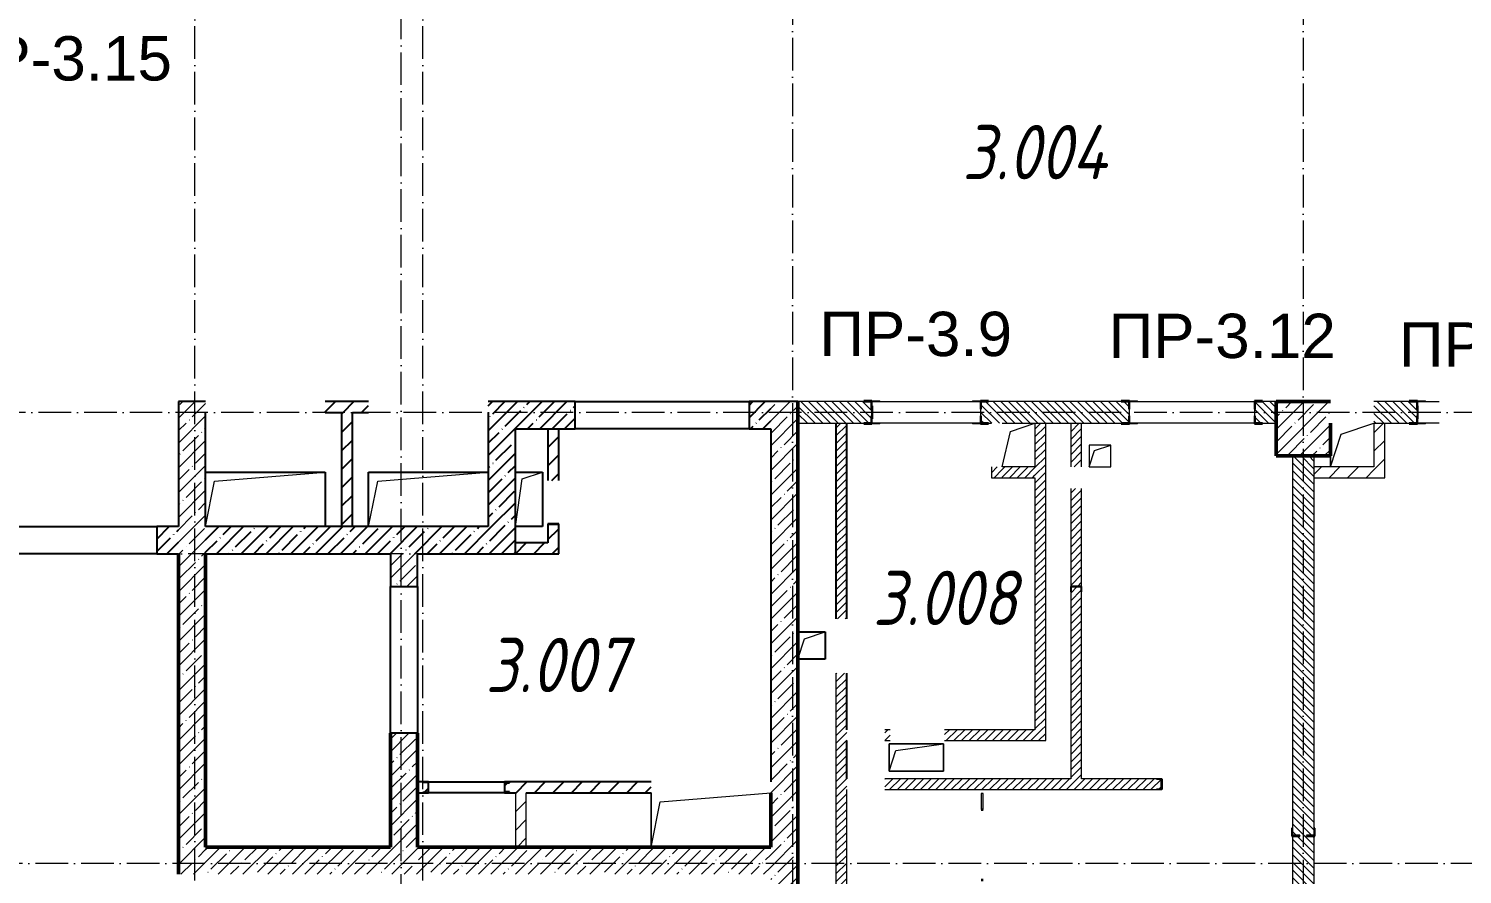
# Model space of a CAD drawing. Header units: millimetres. Extents: x -135211 to 49383, y -8033 to 228499.
# Drawn here: x -123721 to -110529, y 186763 to 194545 of the extents above; entities that cross this region are included whole.
import ezdxf

# ---------------------------------------------------------------- set-up
doc = ezdxf.new("R2010")
doc.units = ezdxf.units.MM
doc.linetypes.add('50_200_ШТРИХ_1Т_ш5_п1_п1_', pattern=[700, 500, -100, 0, -100])
for name, color, linetype, lineweight in [('1.4) перемычки', 162, 'Continuous', 30), ('A-DOOR-OPNG-MCUT', 7, 'Continuous', 35), ('A-FLOR-____-OTLN', 7, 'Continuous', 9), ('A-GENM-____-MCUT', 7, 'Continuous', 25), ('A-GENM-____-OTLN', 7, 'Continuous', 9), ('A-GENM-____-OTLN-1', 7, 'Continuous', 25), ('A-WALL-____-MCUT', 7, 'Continuous', 13), ('A-WALL-____-MCUT-2', 7, 'Continuous', 50), ('A-WALL-____-PATT-1', 7, 'Continuous', 9), ('A-WALL-FNSH-MCUT-1', 7, 'Continuous', 9), ('I-WALL-____-OTLN', 7, 'Continuous', 9), ('S-COLS-____-MCUT', 7, 'Continuous', 50), ('S-COLS-____-OTLN', 7, 'Continuous', 9), ('S-GRID-____-OTLN-1', 7, '50_200_ШТРИХ_1Т_ш5_п1_п1_', 9), ('Марки помещений', 7, 'Continuous', 9)]:
    doc.layers.add(name, color=color, linetype=linetype, lineweight=lineweight)
doc.layers.add('A-DOOR-____-OTLN-1', color=7, linetype='Continuous', lineweight=9, true_color=0xffffff)
doc.styles.add('ISOCPEUR_I_2', font='isocpeui.ttf', dxfattribs={"width": 0.85, "height": 2.3})
doc.styles.get("Standard").update_dxf_attribs({"font": 'arial.ttf'})
pattern_1 = [(135, (-129942.255, 127932.027), (-35.35534, -35.35534), [])]
pattern_2 = [(45, (-129942.255, 127932.027), (-35.35534, 35.35534), [])]
pattern_3 = [(45, (-129942.25, 127932.03), (-84.85281, 84.85281), [])]
pattern_4 = [(45, (-129942.25, 127932.03), (-114.04925, 114.04925), []), (45, (-129828.2, 127932.03), (-114.04925, 114.04925), [201.612, -40.322, 3.353, -36.97])]

# ---------------------------------------------------------------- blocks, each defined once
blk = doc.blocks.new('BSC_Колонна _Прямоугольная - 500х500-V31-АР1_План отверстий 3 этажа в осях 1-64_Ю-ЯЯ')
at = {"layer": 'S-COLS-____-OTLN'}
h = blk.add_hatch(dxfattribs=at)
h.set_pattern_fill('FP_38', color=256, style=0, pattern_type=2)
h.set_pattern_definition([(45, (-17950, -62931.04), (-114.04925, 114.04925), []), (45, (-17835.95, -62931.04), (-114.04925, 114.04925), [201.613, -40.323, 3.353, -36.97])])
h.paths.add_polyline_path([(-250, -250), (250, -250), (250, 250), (-250, 250), (-250, 50)], flags=0)
at = {"layer": 'S-COLS-____-MCUT'}
for p, q in [((250, 250), (-250, 250)), ((-250, 250), (-250, -250)), ((250, -250), (250, 50)), ((-250, -250), (250, -250))]:
    blk.add_line(p, q, dxfattribs=at)
blk = doc.blocks.new('DOR_ДУ_распашная__1Ст_Прямоугольная_ШЕР - Вн_650х2100h_Кабинки С_у-18405741-АР1_План отверстий 3 этажа в осях 1-64_Ю-ЯЯ')
at = {"layer": 'A-DOOR-OPNG-MCUT'}
for p, q in [((-325, -10), (-325, 10)), ((325, 10), (325, -10))]:
    blk.add_line(p, q, dxfattribs=at)
blk = doc.blocks.new('154_Фахверк_СКБ_Швеллер - Тип_100_3960_зеркало-28515619-АР1_План отверстий 3 этажа в осях 1-64_Ю-ЯЯ')
at = {"layer": 'A-GENM-____-MCUT'}
for p, q in [((175, 50), (125, 50)), ((125, 50), (125, -50)), ((128, 47), (175, 47)), ((128, -47), (128, 47)), ((175, 47), (175, 50)), ((125, -50), (175, -50)), ((175, -47), (128, -47)), ((175, -50), (175, -47))]:
    blk.add_line(p, q, dxfattribs=at)
blk = doc.blocks.new('154_Стойка_СКБ_Швеллер - СМ-2180_100-28318692-АР1_План отверстий 3 этажа в осях 1-64_Ю-ЯЯ')
at = {"layer": 'A-GENM-____-MCUT'}
for p, q in [((171, 50), (125, 50)), ((125, 50), (125, -50)), ((129.5, 42.4), (171, 42.4)), ((129.5, -42.4), (129.5, 42.4)), ((171, 42.4), (171, 50)), ((125, -50), (171, -50)), ((171, -42.4), (129.5, -42.4)), ((171, -50), (171, -42.4))]:
    blk.add_line(p, q, dxfattribs=at)
blk = doc.blocks.new('154_Стойка_СКБ_Уголок - СМ-2480_200-28346303-АР1_План отверстий 3 этажа в осях 1-64_Ю-ЯЯ')
at = {"layer": 'A-GENM-____-MCUT'}
for p, q in [((125, 156), (125, 81)), ((200, 156), (125, 156)), ((131, 81), (131, 150)), ((131, 150), (200, 150)), ((200, 150), (200, 156)), ((125, 81), (131, 81)), ((131, 19), (125, 19)), ((125, 19), (125, -56)), ((131, -50), (131, 19)), ((125, -56), (200, -56)), ((200, -50), (131, -50)), ((200, -56), (200, -50))]:
    blk.add_line(p, q, dxfattribs=at)
blk = doc.blocks.new('Стойка_Влож_Полоса боковая - Полоса-V164-АР1_План отверстий 3 этажа в осях 1-64_Ю-ЯЯ')
at = {"layer": 'A-GENM-____-OTLN'}
for p, q in [((-5, 60), (0, 60)), ((-5, -60), (-5, 60)), ((0, 31), (0, -31)), ((0, -60), (-5, -60))]:
    blk.add_line(p, q, dxfattribs=at)
blk = doc.blocks.new('154_Стойка_СКБ_Уголок - СМ-2180_200-28268025-АР1_План отверстий 3 этажа в осях 1-64_Ю-ЯЯ')
at = {"layer": 'A-GENM-____-MCUT'}
for p, q in [((125, 156), (125, 81)), ((200, 156), (125, 156)), ((131, 81), (131, 150)), ((131, 150), (200, 150)), ((200, 150), (200, 156)), ((125, 81), (131, 81)), ((131, 19), (125, 19)), ((125, 19), (125, -56)), ((131, -50), (131, 19)), ((125, -56), (200, -56)), ((200, -50), (131, -50)), ((200, -56), (200, -50))]:
    blk.add_line(p, q, dxfattribs=at)
blk = doc.blocks.new('Стойка_Влож_Уголок_Опорный - Уголок-28213941-АР1_План отверстий 3 этажа в осях 1-64_Ю-ЯЯ')
at = {"layer": 'A-GENM-____-OTLN'}
for p, q in [((-212, -6), (-212, 0)), ((0, 0), (0, -6)), ((-212, -75), (-212, -6)), ((-212, -6), (-206, -6)), ((-212, -75), (-206, -75)), ((-6, -6), (0, -6)), ((-6, -75), (0, -75)), ((0, -6), (0, -75))]:
    blk.add_line(p, q, dxfattribs=at)
blk = doc.blocks.new('Стойка_Влож_Полоса боковая - Полоса-28213942-АР1_План отверстий 3 этажа в осях 1-64_Ю-ЯЯ')
at = {"layer": 'A-GENM-____-OTLN'}
for p, q in [((-5, 60), (0, 60)), ((-5, -60), (-5, 60)), ((0, -60), (-5, -60))]:
    blk.add_line(p, q, dxfattribs=at)
blk = doc.blocks.new('Фахверк_СКБ_Уголок - 200_3960_зеркало-28268689-АР1_План отверстий 3 этажа в осях 1-64_Ю-ЯЯ')
at = {"layer": 'A-GENM-____-MCUT'}
for p, q in [((200, 156), (125, 156)), ((125, 156), (125, 81)), ((131, 81), (131, 150)), ((131, 150), (200, 150)), ((200, 150), (200, 156)), ((125, 81), (131, 81)), ((131, 19), (125, 19)), ((125, 19), (125, -56)), ((131, -50), (131, 19)), ((125, -56), (200, -56)), ((200, -50), (131, -50)), ((200, -56), (200, -50))]:
    blk.add_line(p, q, dxfattribs=at)
blk = doc.blocks.new('Фахверк_СКБ_Уголок - 200_3550-28187522-АР1_План отверстий 3 этажа в осях 1-64_Ю-ЯЯ')
at = {"layer": 'A-GENM-____-MCUT'}
for p, q in [((125, 156), (50, 156)), ((50, 156), (50, 150)), ((50, 150), (119, 150)), ((119, 150), (119, 81)), ((125, 81), (125, 156)), ((119, 81), (125, 81)), ((125, 19), (119, 19)), ((119, 19), (119, -50)), ((125, -56), (125, 19)), ((119, -50), (50, -50)), ((50, -50), (50, -56)), ((50, -56), (125, -56))]:
    blk.add_line(p, q, dxfattribs=at)
blk = doc.blocks.new('154_Фахверк_СКБ_Швеллер - Тип_100_3960-28336563-АР1_План отверстий 3 этажа в осях 1-64_Ю-ЯЯ')
at = {"layer": 'A-GENM-____-MCUT'}
for p, q in [((125, 50), (175, 50)), ((125, -50), (125, 50)), ((128, 47), (128, -47)), ((175, 47), (128, 47)), ((175, 50), (175, 47)), ((175, -50), (125, -50)), ((128, -47), (175, -47)), ((175, -47), (175, -50))]:
    blk.add_line(p, q, dxfattribs=at)
blk = doc.blocks.new('154_Фахверк_СКБ_Швеллер - Тип_100_3960-28737914-АР1_План отверстий 3 этажа в осях 1-64_Ю-ЯЯ')
at = {"layer": 'A-GENM-____-MCUT'}
for p, q in [((175, 50), (125, 50)), ((125, 50), (125, -50)), ((128, 47), (175, 47)), ((128, -47), (128, 47)), ((175, 47), (175, 50)), ((125, -50), (175, -50)), ((175, -47), (128, -47)), ((175, -50), (175, -47))]:
    blk.add_line(p, q, dxfattribs=at)
blk = doc.blocks.new('AR_Отверстие прямоугольное _в плите_ - AR_Отверстие прямоугольное _в плите_-30458064-АР1_План отверстий 3 этажа в осях 1-64_Ю-ЯЯ')
at = {"layer": 'A-GENM-____-OTLN'}
for p, q in [((125, 125), (-125, 125)), ((-125, -125), (-63, 63)), ((-63, 63), (125, 125)), ((125, -125), (125, 125)), ((-125, -125), (125, -125))]:
    blk.add_line(p, q, dxfattribs=at)
blk = doc.blocks.new('AR_Отверстие прямоугольное _в плите_ - AR_Отверстие прямоугольное _в плите_-30459257-АР1_План отверстий 3 этажа в осях 1-64_Ю-ЯЯ')
at = {"layer": 'A-GENM-____-OTLN'}
for p, q in [((250, 125), (-250, 125)), ((-250, 125), (-250, -125)), ((-250, -125), (-188, 63)), ((-188, 63), (250, 125)), ((250, -125), (250, 125)), ((-250, -125), (250, -125))]:
    blk.add_line(p, q, dxfattribs=at)
blk = doc.blocks.new('AR_Отверстие прямоугольное _в плите_ - AR_Отверстие прямоугольное _в плите_-30459207-АР1_План отверстий 3 этажа в осях 1-64_Ю-ЯЯ')
at = {"layer": 'A-GENM-____-OTLN'}
for p, q in [((100, 100), (-100, 100)), ((-100, 100), (-100, -100)), ((-100, -100), (-50, 50)), ((-50, 50), (100, 100)), ((100, -100), (100, 100)), ((-100, -100), (100, -100))]:
    blk.add_line(p, q, dxfattribs=at)
blk = doc.blocks.new('AR_Отверстие прямоугольное _в плите_ - AR_Отверстие прямоугольное _в плите_-V187-АР1_План отверстий 3 этажа в осях 1-64_Ю-ЯЯ')
at = {"layer": 'A-GENM-____-OTLN'}
for p, q in [((-550, 250), (-550, -250)), ((-550, -250), (-467, 167)), ((-467, 167), (550, 250))]:
    blk.add_line(p, q, dxfattribs=at)
blk = doc.blocks.new('AR_Отверстие прямоугольное _в плите_ - AR_Отверстие прямоугольное _в плите_-V169-АР1_План отверстий 3 этажа в осях 1-64_Ю-ЯЯ')
at = {"layer": 'A-GENM-____-OTLN'}
for p, q in [((125, 250), (-125, 250)), ((-125, -250), (-63, 188)), ((-63, 188), (125, 250)), ((125, -250), (125, 250)), ((-125, -250), (125, -250))]:
    blk.add_line(p, q, dxfattribs=at)
blk = doc.blocks.new('AR_Отверстие прямоугольное _в плите_ - AR_Отверстие прямоугольное _в плите_-30459211-АР1_План отверстий 3 этажа в осях 1-64_Ю-ЯЯ')
at = {"layer": 'A-GENM-____-OTLN'}
for p, q in [((-100, 100), (200, 200)), ((-200, -200), (-100, 100)), ((-200, -100), (-200, -200))]:
    blk.add_line(p, q, dxfattribs=at)
blk = doc.blocks.new('AR_Отверстие прямоугольное _в плите_ - AR_Отверстие прямоугольное _в плите_-30552629-АР1_План отверстий 3 этажа в осях 1-64_Ю-ЯЯ')
at = {"layer": 'A-GENM-____-OTLN'}
for p, q in [((-75, 125), (150, 200)), ((-150, -200), (-75, 125))]:
    blk.add_line(p, q, dxfattribs=at)
blk = doc.blocks.new('AR_Отверстие прямоугольное _в плите_ - AR_Отверстие прямоугольное _в плите_-V201-АР1_План отверстий 3 этажа в осях 1-64_Ю-ЯЯ')
at = {"layer": 'A-GENM-____-OTLN'}
for p, q in [((550, 250), (-550, 250)), ((-550, 250), (-550, -250)), ((-550, -250), (-467, 167)), ((-467, 167), (550, 250))]:
    blk.add_line(p, q, dxfattribs=at)
blk = doc.blocks.new('AR_Отверстие прямоугольное _в плите_ - AR_Отверстие прямоугольное _в плите_-V207-АР1_План отверстий 3 этажа в осях 1-64_Ю-ЯЯ')
at = {"layer": 'A-GENM-____-OTLN'}
for p, q in [((550, 250), (-550, 250)), ((-550, -250), (-467, 167)), ((-467, 167), (550, 250)), ((550, -250), (550, 250))]:
    blk.add_line(p, q, dxfattribs=at)

msp = doc.modelspace()

# ---------------------------------------------------------------- hatches: boundary and pattern name
h = msp.add_hatch()
h.set_pattern_fill('FP_7', color=256, style=0, pattern_type=2)
h.set_pattern_definition(pattern_3)
h.paths.add_polyline_path([(-120592.3, 191013.1), (-120592.3, 191113.1), (-120992.3, 191113.1), (-120992.3, 191013.1), (-120742.3, 191013.1)], flags=0)
h = msp.add_hatch()
h.set_pattern_fill('FP_12', color=256, style=0, pattern_type=2)
h.set_pattern_definition(pattern_4)
h.paths.add_polyline_path([(-116892.3, 190863.1), (-116892.3, 191113.1), (-117092.3, 191113.1), (-117092.3, 190863.1)], flags=0)
h.paths.add_polyline_path([(-118692.3, 190863.1), (-118692.3, 191113.1), (-119492.3, 191113.1), (-119492.3, 190863.1), (-119242.3, 190863.1)], flags=0)
h = msp.add_hatch()
h.set_pattern_fill('FP_7', color=256, style=0, pattern_type=2)
h.set_pattern_definition(pattern_3)
h.paths.add_polyline_path([(-120742.3, 189963.1), (-120742.3, 191013.1), (-120842.3, 191013.1), (-120842.3, 189963.1)], flags=0)
h = msp.add_hatch()
h.set_pattern_fill('FP_12', color=256, style=0, pattern_type=2)
h.set_pattern_definition(pattern_4)
h.paths.add_polyline_path([(-119242.3, 189963.1), (-119242.3, 190863.1), (-119492.3, 190863.1), (-119492.3, 189963.1), (-119351.5, 189963.1)], flags=0)
h = msp.add_hatch()
h.set_pattern_fill('FP_7', color=256, style=0, pattern_type=2)
h.set_pattern_definition(pattern_3)
h.paths.add_polyline_path([(-118842.3, 189713.1), (-118842.3, 189938.1), (-118845.3, 189938.1), (-118845.3, 189985.1), (-118939.3, 189985.1), (-118939.3, 189938.1), (-118942.3, 189938.1), (-118942.3, 189713.1)], flags=0)
h.paths.add_polyline_path([(-118842.3, 190388.1), (-118842.3, 190863.1), (-118942.3, 190863.1), (-118942.3, 190388.1), (-118887.5, 190388.1)], flags=0)
h = msp.add_hatch()
h.set_pattern_fill('FP_12', color=256, style=0, pattern_type=2)
h.set_pattern_definition(pattern_4)
h.paths.add_polyline_path([(-122342.3, 189713.1), (-122342.3, 189963.1), (-122542.3, 189963.1), (-122542.3, 189713.1)], flags=0)
h.paths.add_polyline_path([(-124392.3, 189713.1), (-124142.3, 189713.1), (-124142.3, 189963.1), (-124392.3, 189963.1)], flags=0)
h = msp.add_hatch()
h.set_pattern_fill('FP_12', color=256, style=0, pattern_type=2)
h.set_pattern_definition(pattern_4)
h.paths.add_polyline_path([(-119351.5, 189713.1), (-119242.3, 189713.1), (-119242.3, 189963.1), (-122092.3, 189963.1), (-122092.3, 189713.1), (-120142.3, 189713.1)], flags=0)
h = msp.add_hatch()
h.set_pattern_fill('FP_7', color=256, style=0, pattern_type=2)
h.set_pattern_definition(pattern_3)
h.paths.add_polyline_path([(-118942.3, 189713.1), (-118942.3, 189813.1), (-119242.3, 189813.1), (-119242.3, 189713.1)], flags=0)
h = msp.add_hatch()
h.set_pattern_fill('FP_7', color=256, style=0, pattern_type=2)
h.set_pattern_definition(pattern_3)
h.paths.add_polyline_path([(-120092.3, 187513.1), (-120092.3, 187516.1), (-120045.3, 187516.1), (-120045.3, 187610.1), (-120092.3, 187610.1), (-120092.3, 187613.1), (-120142.3, 187613.1), (-120142.3, 187513.1)], flags=0)
h.paths.add_polyline_path([(-119142.3, 187513.1), (-117992.3, 187513.1), (-117992.3, 187613.1), (-119296.3, 187613.1), (-119296.3, 187605.5), (-119337.8, 187605.5), (-119337.8, 187520.7), (-119296.3, 187520.7), (-119296.3, 187513.1), (-119242.3, 187513.1)], flags=0)
at = {"layer": 'A-WALL-____-PATT-1'}
h = msp.add_hatch(dxfattribs=at)
h.set_pattern_fill('FP_12', color=256, style=0, pattern_type=2)
h.set_pattern_definition(pattern_4)
h.paths.add_polyline_path([(-122092.3, 186763.1), (-122092.3, 191113.1), (-122342.3, 191113.1), (-122342.3, 186763.1)], flags=0)
h = msp.add_hatch(dxfattribs=at)
h.set_pattern_fill('FP_12', color=256, style=0, pattern_type=2)
h.set_pattern_definition(pattern_4)
h.paths.add_polyline_path([(-116892.3, 183613.1), (-116642.3, 183613.1), (-116642.3, 191113.1), (-116892.3, 191113.1), (-116892.3, 185155.5)], flags=0)
h = msp.add_hatch(dxfattribs=at)
h.set_pattern_fill('FP_9', color=256, style=0, pattern_type=2)
h.set_pattern_definition(pattern_1)
h.paths.add_polyline_path([(-112242.3, 190913.1), (-112242.3, 191113.1), (-112436.3, 191113.1), (-112436.3, 191044.1), (-112442.3, 191044.1), (-112442.3, 190982.1), (-112436.3, 190982.1), (-112436.3, 190913.1), (-112281.6, 190913.1)], flags=0)
h.paths.add_polyline_path([(-116037.3, 190913.1), (-115968.3, 190913.1), (-115968.3, 190982.1), (-115962.3, 190982.1), (-115962.3, 191044.1), (-115968.3, 191044.1), (-115968.3, 191113.1), (-116642.3, 191113.1), (-116642.3, 190913.1)], flags=0)
h.paths.add_polyline_path([(-114956.3, 190913.1), (-113598.3, 190913.1), (-113598.3, 190982.1), (-113592.3, 190982.1), (-113592.3, 191044.1), (-113598.3, 191044.1), (-113598.3, 191113.1), (-114956.3, 191113.1), (-114956.3, 191044.1), (-114962.3, 191044.1), (-114962.3, 190982.1), (-114956.3, 190982.1)], flags=0)
h = msp.add_hatch(dxfattribs=at)
h.set_pattern_fill('FP_9', color=256, style=0, pattern_type=2)
h.set_pattern_definition(pattern_1)
h.paths.add_polyline_path([(-111017.3, 190913.1), (-110948.3, 190913.1), (-110948.3, 190982.1), (-110942.3, 190982.1), (-110942.3, 191044.1), (-110948.3, 191044.1), (-110948.3, 191113.1), (-111342.3, 191113.1), (-111342.3, 190913.1)], flags=0)
h = msp.add_hatch(dxfattribs=at)
h.set_pattern_fill('FP_8', color=256, style=0, pattern_type=2)
h.set_pattern_definition(pattern_2)
h.paths.add_polyline_path([(-116292.3, 183363.1), (-116192.3, 183363.1), (-116192.3, 183973.1), (-116292.3, 183973.1)], flags=0)
h.paths.add_polyline_path([(-116192.3, 184373.1), (-116192.3, 185393.1), (-116195.3, 185393.1), (-116195.3, 185440.1), (-116289.3, 185440.1), (-116289.3, 185393.1), (-116292.3, 185393.1), (-116292.3, 184373.1), (-116268.1, 184373.1)], flags=0)
h.paths.add_polyline_path([(-116195.3, 185443.1), (-116192.3, 185443.1), (-116192.3, 185933.1), (-116292.3, 185933.1), (-116292.3, 185443.1), (-116242.5, 185443.1)], flags=0)
h.paths.add_polyline_path([(-116192.3, 186233.1), (-116192.3, 188613.1), (-116292.3, 188613.1), (-116292.3, 186233.1), (-116223.6, 186233.1)], flags=0)
h.paths.add_polyline_path([(-116292.3, 189113.1), (-116192.3, 189113.1), (-116192.3, 190913.1), (-116292.3, 190913.1)], flags=0)
h = msp.add_hatch(dxfattribs=at)
h.set_pattern_fill('FP_8', color=256, style=0, pattern_type=2)
h.set_pattern_definition(pattern_2)
h.paths.add_polyline_path([(-114462.3, 188093.1), (-114362.3, 188093.1), (-114362.3, 190913.1), (-114462.3, 190913.1), (-114462.3, 188384.5)], flags=0)
h = msp.add_hatch(dxfattribs=at)
h.set_pattern_fill('FP_8', color=256, style=0, pattern_type=2)
h.set_pattern_definition(pattern_2)
h.paths.add_polyline_path([(-114049.1, 187643.1), (-114032.3, 187643.1), (-114032.3, 189363.1), (-114035.3, 189363.1), (-114035.3, 189410.1), (-114129.3, 189410.1), (-114129.3, 189363.1), (-114132.3, 189363.1), (-114132.3, 187643.1)], flags=0)
h.paths.add_polyline_path([(-114049.1, 189413.1), (-114032.3, 189413.1), (-114032.3, 190313.1), (-114132.3, 190313.1), (-114132.3, 189413.1), (-114129.3, 189413.1)], flags=0)
h.paths.add_polyline_path([(-114032.3, 190513.1), (-114032.3, 190913.1), (-114132.3, 190913.1), (-114132.3, 190513.1), (-114049.1, 190513.1)], flags=0)
h = msp.add_hatch(dxfattribs=at)
h.set_pattern_fill('FP_7', color=256, style=0, pattern_type=2)
h.set_pattern_definition(pattern_3)
h.paths.add_polyline_path([(-111242.3, 190413.1), (-111242.3, 190913.1), (-111342.3, 190913.1), (-111342.3, 190413.1)], flags=0)
h = msp.add_hatch(dxfattribs=at)
h.set_pattern_fill('FP_8', color=256, style=0, pattern_type=2)
h.set_pattern_definition(pattern_2)
h.paths.add_polyline_path([(-114762.3, 190413.1), (-114762.3, 190513.1), (-114862.3, 190513.1), (-114862.3, 190413.1)], flags=0)
h = msp.add_hatch(dxfattribs=at)
h.set_pattern_fill('FP_8', color=256, style=0, pattern_type=2)
h.set_pattern_definition(pattern_2)
h.paths.add_polyline_path([(-114462.3, 190413.1), (-114462.3, 190513.1), (-114762.3, 190513.1), (-114762.3, 190413.1)], flags=0)
h = msp.add_hatch(dxfattribs=at)
h.set_pattern_fill('FP_9', color=256, style=0, pattern_type=2)
h.set_pattern_definition(pattern_1)
h.paths.add_polyline_path([(-112092.3, 183613.1), (-111892.3, 183613.1), (-111892.3, 187113.1), (-111961.3, 187113.1), (-111961.3, 187119.1), (-111892.3, 187119.1), (-111892.3, 190613.1), (-112092.3, 190613.1), (-112092.3, 187119.1), (-112023.3, 187119.1), (-112023.3, 187113.1), (-112092.3, 187113.1), (-112092.3, 185155.5)], flags=0)
h = msp.add_hatch(dxfattribs=at)
h.set_pattern_fill('FP_7', color=256, style=0, pattern_type=2)
h.set_pattern_definition(pattern_3)
h.paths.add_polyline_path([(-111342.3, 190413.1), (-111342.3, 190513.1), (-111892.3, 190513.1), (-111892.3, 190413.1)], flags=0)
h = msp.add_hatch(dxfattribs=at)
h.set_pattern_fill('FP_12', color=256, style=0, pattern_type=2)
h.set_pattern_definition(pattern_4)
h.paths.add_polyline_path([(-120392.3, 187013.1), (-120142.3, 187013.1), (-120142.3, 188062.7), (-120392.3, 188062.7)], flags=0)
h.paths.add_polyline_path([(-120142.3, 189412.7), (-120142.3, 189713.1), (-120392.3, 189713.1), (-120392.3, 189412.7)], flags=0)
h = msp.add_hatch(dxfattribs=at)
h.set_pattern_fill('FP_8', color=256, style=0, pattern_type=2)
h.set_pattern_definition(pattern_2)
h.paths.add_polyline_path([(-115816.6, 187993.1), (-115792.3, 187993.1), (-115792.3, 188093.1), (-115842.3, 188093.1), (-115842.3, 187993.1)], flags=0)
h.paths.add_polyline_path([(-115292.3, 187993.1), (-114362.3, 187993.1), (-114362.3, 188093.1), (-115292.3, 188093.1), (-115292.3, 188045.1)], flags=0)
h = msp.add_hatch(dxfattribs=at)
h.set_pattern_fill('FP_8', color=256, style=0, pattern_type=2)
h.set_pattern_definition(pattern_2)
h.paths.add_polyline_path([(-115816.6, 187543.1), (-113342.3, 187543.1), (-113342.3, 187546.1), (-113295.3, 187546.1), (-113295.3, 187640.1), (-113342.3, 187640.1), (-113342.3, 187643.1), (-115842.3, 187643.1), (-115842.3, 187543.1)], flags=0)
h = msp.add_hatch(dxfattribs=at)
h.set_pattern_fill('FP_7', color=256, style=0, pattern_type=2)
h.set_pattern_definition(pattern_3)
h.paths.add_polyline_path([(-119142.3, 187013.1), (-119142.3, 187513.1), (-119242.3, 187513.1), (-119242.3, 187013.1)], flags=0)
h = msp.add_hatch(dxfattribs=at)
h.set_pattern_fill('FP_12', color=256, style=0, pattern_type=2)
h.set_pattern_definition(pattern_4)
h.paths.add_polyline_path([(-116892.3, 186763.1), (-116892.3, 187013.1), (-122092.3, 187013.1), (-122092.3, 186763.1), (-117584, 186763.1)], flags=0)

# ---------------------------------------------------------------- linework, layer by layer
for p, q in [((-122092.3, 191113.1), (-122342.3, 191113.1)), ((-122342.3, 191113.1), (-122342.3, 189963.1)), ((-120592.3, 191113.1), (-120992.3, 191113.1)), ((-118692.3, 191113.1), (-119492.3, 191113.1)), ((-118692.3, 190863.1), (-118692.3, 191113.1)), ((-118692.3, 191113.1), (-117092.3, 191113.1)), ((-117092.3, 191113.1), (-117092.3, 190863.1)), ((-116642.3, 191113.1), (-117092.3, 191113.1)), ((-122092.3, 189963.1), (-122092.3, 191013.1)), ((-120992.3, 191013.1), (-120842.3, 191013.1)), ((-120842.3, 191013.1), (-120842.3, 189963.1)), ((-120742.3, 191013.1), (-120592.3, 191013.1)), ((-120742.3, 189963.1), (-120742.3, 191013.1)), ((-119492.3, 191013.1), (-119492.3, 189963.1)), ((-116292.3, 190913.1), (-116292.3, 189113.1)), ((-116192.3, 189113.1), (-116192.3, 190913.1)), ((-119242.3, 189713.1), (-119242.3, 190863.1)), ((-119242.3, 190863.1), (-118692.3, 190863.1)), ((-118942.3, 190863.1), (-118942.3, 190388.1)), ((-118842.3, 190388.1), (-118842.3, 190863.1)), ((-117092.3, 190863.1), (-118692.3, 190863.1)), ((-117092.3, 190863.1), (-116892.3, 190863.1)), ((-116892.3, 190863.1), (-116892.3, 187613.1)), ((-122092.3, 190463.1), (-120992.3, 190463.1)), ((-120992.3, 190463.1), (-120992.3, 189963.1)), ((-120592.3, 190462.7), (-119492.3, 190462.7)), ((-120592.3, 189963.1), (-120592.3, 190462.7)), ((-119242.3, 190463.1), (-118992.3, 190463.1)), ((-118992.3, 190463.1), (-118992.3, 189963.1)), ((-124142.3, 189963.1), (-122542.3, 189963.1)), ((-122342.3, 189963.1), (-122542.3, 189963.1)), ((-122542.3, 189963.1), (-122542.3, 189713.1)), ((-119492.3, 189963.1), (-122092.3, 189963.1)), ((-118992.3, 189963.1), (-119242.3, 189963.1)), ((-118942.3, 189938.1), (-118942.3, 189813.1)), ((-118842.3, 189713.1), (-118842.3, 189938.1)), ((-122542.3, 189713.1), (-124142.3, 189713.1)), ((-122542.3, 189713.1), (-122342.3, 189713.1)), ((-122092.3, 189713.1), (-120392.3, 189713.1)), ((-120392.3, 189713.1), (-120392.3, 189412.7)), ((-120142.3, 189412.7), (-120142.3, 189713.1)), ((-120142.3, 189713.1), (-119242.3, 189713.1)), ((-118942.3, 189813.1), (-119242.3, 189813.1)), ((-119242.3, 189713.1), (-118842.3, 189713.1)), ((-120392.3, 189412.7), (-120142.3, 189412.7)), ((-120392.3, 188062.7), (-120392.3, 189412.7)), ((-120142.3, 189412.7), (-120142.3, 188062.7)), ((-116642.3, 188993.1), (-116392.3, 188993.1)), ((-116392.3, 188993.1), (-116392.3, 188743.1)), ((-116392.3, 188743.1), (-116642.3, 188743.1)), ((-116192.3, 188093.1), (-116192.3, 188613.1)), ((-120142.3, 188062.7), (-120392.3, 188062.7)), ((-116192.3, 187643.1), (-116192.3, 187993.1)), ((-120092.3, 187613.1), (-120142.3, 187613.1)), ((-120042.3, 187613.1), (-119342.3, 187613.1)), ((-117992.3, 187613.1), (-119296.3, 187613.1)), ((-120142.3, 187513.1), (-120092.3, 187513.1)), ((-119342.3, 187513.1), (-120042.3, 187513.1)), ((-119296.3, 187513.1), (-119242.3, 187513.1)), ((-119142.3, 187513.1), (-117992.3, 187513.1))]:
    msp.add_line(p, q)
at = {"layer": 'A-FLOR-____-OTLN'}
for p, q in [((-111742.3, 190513.1), (-111742.3, 190613.1)), ((-115802.3, 187963.1), (-115302.3, 187963.1)), ((-115802.3, 187713.1), (-115802.3, 187963.1)), ((-115302.3, 187963.1), (-115302.3, 187713.1)), ((-115302.3, 187713.1), (-115802.3, 187713.1)), ((-117992.3, 187013.1), (-117992.3, 187513.1))]:
    msp.add_line(p, q, dxfattribs=at)
at = {"layer": 'A-WALL-____-MCUT'}
for p, q in [((-116037.3, 191113.1), (-116642.3, 191113.1)), ((-115962.3, 190982.1), (-115962.3, 191044.1)), ((-114962.3, 191044.1), (-114962.3, 190982.1)), ((-113667.3, 191113.1), (-114887.3, 191113.1)), ((-113592.3, 190982.1), (-113592.3, 191044.1)), ((-112442.3, 191044.1), (-112442.3, 190982.1)), ((-112242.3, 191113.1), (-112367.3, 191113.1)), ((-111017.3, 191113.1), (-111342.3, 191113.1)), ((-116642.3, 190913.1), (-116037.3, 190913.1)), ((-114887.3, 190913.1), (-114862.3, 190913.1)), ((-114762.3, 190913.1), (-113667.3, 190913.1)), ((-112367.3, 190913.1), (-112242.3, 190913.1)), ((-111342.3, 190913.1), (-111017.3, 190913.1)), ((-112092.3, 190613.1), (-112092.3, 187188.1)), ((-111892.3, 187188.1), (-111892.3, 190613.1)), ((-112092.3, 187113.1), (-112092.3, 183613.1)), ((-111892.3, 183613.1), (-111892.3, 187113.1))]:
    msp.add_line(p, q, dxfattribs=at)
at = {"layer": 'A-WALL-____-MCUT-2'}
for p, q in [((-116642.3, 183613.1), (-116642.3, 191113.1)), ((-122342.3, 189713.1), (-122342.3, 186763.1)), ((-122092.3, 187013.1), (-122092.3, 189713.1)), ((-120392.3, 188062.7), (-120392.3, 187013.1)), ((-120142.3, 187013.1), (-120142.3, 188062.7)), ((-116892.3, 187513.1), (-116892.3, 187013.1)), ((-120392.3, 187013.1), (-122092.3, 187013.1)), ((-116892.3, 187013.1), (-120142.3, 187013.1))]:
    msp.add_line(p, q, dxfattribs=at)
at = {"layer": 'A-WALL-FNSH-MCUT-1'}
for p, q in [((-114462.3, 190913.1), (-114462.3, 190513.1)), ((-114362.3, 187993.1), (-114362.3, 190913.1)), ((-114132.3, 190913.1), (-114132.3, 190513.1)), ((-114032.3, 190513.1), (-114032.3, 190913.1)), ((-111342.3, 190913.1), (-111342.3, 190513.1)), ((-111242.3, 190413.1), (-111242.3, 190913.1)), ((-114862.3, 190513.1), (-114862.3, 190413.1)), ((-114462.3, 190513.1), (-114762.3, 190513.1)), ((-111342.3, 190513.1), (-111892.3, 190513.1)), ((-114862.3, 190413.1), (-114462.3, 190413.1)), ((-114462.3, 190413.1), (-114462.3, 188093.1)), ((-111892.3, 190413.1), (-111242.3, 190413.1)), ((-114132.3, 190313.1), (-114132.3, 189413.1)), ((-114032.3, 189413.1), (-114032.3, 190313.1)), ((-114132.3, 189363.1), (-114132.3, 187643.1)), ((-114032.3, 187643.1), (-114032.3, 189363.1)), ((-116292.3, 188613.1), (-116292.3, 186233.1)), ((-115792.3, 188093.1), (-115842.3, 188093.1)), ((-115842.3, 187993.1), (-115792.3, 187993.1)), ((-114462.3, 188093.1), (-115292.3, 188093.1)), ((-115292.3, 187993.1), (-114362.3, 187993.1)), ((-114132.3, 187643.1), (-115842.3, 187643.1)), ((-113342.3, 187643.1), (-114032.3, 187643.1)), ((-119242.3, 187513.1), (-119242.3, 187013.1)), ((-119142.3, 187013.1), (-119142.3, 187513.1)), ((-116192.3, 186233.1), (-116192.3, 187543.1)), ((-115842.3, 187543.1), (-113342.3, 187543.1)), ((-114937.3, 187508.1), (-114957.3, 187508.1)), ((-114957.3, 187508.1), (-114957.3, 187358.1)), ((-114937.3, 187358.1), (-114937.3, 187508.1)), ((-119242.3, 187013.1), (-119142.3, 187013.1))]:
    msp.add_line(p, q, dxfattribs=at)
at = {"layer": 'I-WALL-____-OTLN'}
for p, q in [((-115962.3, 191113.1), (-114962.3, 191113.1)), ((-113592.3, 191113.1), (-112442.3, 191113.1)), ((-110942.3, 191113.1), (-110742.3, 191113.1)), ((-114962.3, 190913.1), (-115962.3, 190913.1)), ((-112442.3, 190913.1), (-113592.3, 190913.1)), ((-110742.3, 190913.1), (-110942.3, 190913.1))]:
    msp.add_line(p, q, dxfattribs=at)
at = {"layer": 'S-GRID-____-OTLN-1', "color": 251, "ltscale": 0.6, "true_color": 0x636466}
for p, q in [((-122192.3, 180823.6), (-122192.3, 218824.9)), ((-120292.3, 181003.7), (-120292.3, 218824.9)), ((-116692.3, 218824.9), (-116692.3, 180823.6)), ((-111992.3, 218824.9), (-111992.3, 180823.6)), ((-120092.3, 180823.6), (-120092.3, 218560.6)), ((-25867.8, 191013.1), (-134611, 191013.1)), ((-119012.9, 189713.1), (-134611, 189713.1)), ((-54462.2, 186863.1), (-134611, 186863.1))]:
    msp.add_line(p, q, dxfattribs=at)

# ---------------------------------------------------------------- block references
for name, p in [('AR_Отверстие прямоугольное _в плите_ - AR_Отверстие прямоугольное _в плите_-V207-АР1_План отверстий 3 этажа в осях 1-64_Ю-ЯЯ', (-121542.3, 190213.1)), ('AR_Отверстие прямоугольное _в плите_ - AR_Отверстие прямоугольное _в плите_-V201-АР1_План отверстий 3 этажа в осях 1-64_Ю-ЯЯ', (-120042.3, 190212.7)), ('AR_Отверстие прямоугольное _в плите_ - AR_Отверстие прямоугольное _в плите_-V169-АР1_План отверстий 3 этажа в осях 1-64_Ю-ЯЯ', (-119117.3, 190213.1)), ('AR_Отверстие прямоугольное _в плите_ - AR_Отверстие прямоугольное _в плите_-30458064-АР1_План отверстий 3 этажа в осях 1-64_Ю-ЯЯ', (-116517.3, 188868.1)), ('154_Стойка_СКБ_Швеллер - СМ-2180_100-28318692-АР1_План отверстий 3 этажа в осях 1-64_Ю-ЯЯ', (-119467.3, 187563.1))]:
    msp.add_blockref(name, p)
for p, rotation in [((-118892.3, 190113.1), 269.9999999999999), ((-119917.3, 187563.1), 180)]:
    msp.add_blockref('154_Фахверк_СКБ_Швеллер - Тип_100_3960_зеркало-28515619-АР1_План отверстий 3 этажа в осях 1-64_Ю-ЯЯ', p, dxfattribs=dict(rotation=rotation))
at = {"layer": 'A-DOOR-____-OTLN-1', "rotation": 90.00000000000007}
msp.add_blockref('DOR_ДУ_распашная__1Ст_Прямоугольная_ШЕР - Вн_650х2100h_Кабинки С_у-18405741-АР1_План отверстий 3 этажа в осях 1-64_Ю-ЯЯ', (-114947.3, 187033.1), dxfattribs=at)
at = {"layer": 'A-GENM-____-OTLN'}
for name, p, rotation in [('Стойка_Влож_Уголок_Опорный - Уголок-28213941-АР1_План отверстий 3 этажа в осях 1-64_Ю-ЯЯ', (-115962.3, 191119.1), 89.99999999999955), ('Стойка_Влож_Полоса боковая - Полоса-28213942-АР1_План отверстий 3 этажа в осях 1-64_Ю-ЯЯ', (-115962.3, 191013.1), 180), ('Стойка_Влож_Уголок_Опорный - Уголок-28213941-АР1_План отверстий 3 этажа в осях 1-64_Ю-ЯЯ', (-114962.3, 190907.1), 269.9999999999995), ('Стойка_Влож_Уголок_Опорный - Уголок-28213941-АР1_План отверстий 3 этажа в осях 1-64_Ю-ЯЯ', (-113592.3, 191119.1), 89.99999999999955), ('Стойка_Влож_Уголок_Опорный - Уголок-28213941-АР1_План отверстий 3 этажа в осях 1-64_Ю-ЯЯ', (-110942.3, 191119.1), 89.99999999999955), ('Стойка_Влож_Полоса боковая - Полоса-V164-АР1_План отверстий 3 этажа в осях 1-64_Ю-ЯЯ', (-110942.3, 191013.1), 180)]:
    msp.add_blockref(name, p, dxfattribs=dict(at, rotation=rotation))
for name, p in [('AR_Отверстие прямоугольное _в плите_ - AR_Отверстие прямоугольное _в плите_-30552629-АР1_План отверстий 3 этажа в осях 1-64_Ю-ЯЯ', (-114612.3, 190713.1)), ('AR_Отверстие прямоугольное _в плите_ - AR_Отверстие прямоугольное _в плите_-30459211-АР1_План отверстий 3 этажа в осях 1-64_Ю-ЯЯ', (-111542.3, 190713.1)), ('AR_Отверстие прямоугольное _в плите_ - AR_Отверстие прямоугольное _в плите_-30459207-АР1_План отверстий 3 этажа в осях 1-64_Ю-ЯЯ', (-113862.3, 190613.1)), ('AR_Отверстие прямоугольное _в плите_ - AR_Отверстие прямоугольное _в плите_-30459257-АР1_План отверстий 3 этажа в осях 1-64_Ю-ЯЯ', (-115552.3, 187838.1)), ('AR_Отверстие прямоугольное _в плите_ - AR_Отверстие прямоугольное _в плите_-V187-АР1_План отверстий 3 этажа в осях 1-64_Ю-ЯЯ', (-117442.3, 187263.1))]:
    msp.add_blockref(name, p, dxfattribs=at)
at = {"layer": 'A-GENM-____-OTLN-1'}
for name, p, rotation in [('154_Стойка_СКБ_Уголок - СМ-2180_200-28268025-АР1_План отверстий 3 этажа в осях 1-64_Ю-ЯЯ', (-115837.3, 191063.1), 180), ('154_Стойка_СКБ_Уголок - СМ-2180_200-28268025-АР1_План отверстий 3 этажа в осях 1-64_Ю-ЯЯ', (-113467.3, 191063.1), 180), ('154_Стойка_СКБ_Уголок - СМ-2480_200-28346303-АР1_План отверстий 3 этажа в осях 1-64_Ю-ЯЯ', (-110817.3, 191063.1), 180), ('154_Фахверк_СКБ_Швеллер - Тип_100_3960-28737914-АР1_План отверстий 3 этажа в осях 1-64_Ю-ЯЯ', (-114082.3, 189538.1), 270.0000000000001), ('154_Фахверк_СКБ_Швеллер - Тип_100_3960-28336563-АР1_План отверстий 3 этажа в осях 1-64_Ю-ЯЯ', (-113167.3, 187593.1), 180), ('Фахверк_СКБ_Уголок - 200_3550-28187522-АР1_План отверстий 3 этажа в осях 1-64_Ю-ЯЯ', (-112042.3, 187238.1), 269.9999999999999)]:
    msp.add_blockref(name, p, dxfattribs=dict(at, rotation=rotation))
for name, p in [('154_Стойка_СКБ_Уголок - СМ-2180_200-28268025-АР1_План отверстий 3 этажа в осях 1-64_Ю-ЯЯ', (-115087.3, 190963.1)), ('Фахверк_СКБ_Уголок - 200_3960_зеркало-28268689-АР1_План отверстий 3 этажа в осях 1-64_Ю-ЯЯ', (-112567.3, 190963.1))]:
    msp.add_blockref(name, p, dxfattribs=at)
at = {"layer": 'S-COLS-____-OTLN'}
msp.add_blockref('BSC_Колонна _Прямоугольная - 500х500-V31-АР1_План отверстий 3 этажа в осях 1-64_Ю-ЯЯ', (-111992.3, 190863.1), dxfattribs=at)

# ---------------------------------------------------------------- texts
at = {"insert": (-119516.8, 188939.6), "char_height": 500, "width": 785.654, "attachment_point": 1, "style": 'ISOCPEUR_I_2'}
msp.add_mtext('3.007', dxfattribs=at)
at = {"layer": '1.4) перемычки'}
for s, p in [('ПР-3.15', (-124492.3, 194067.6)), ('ПР-3.9', (-116444.5, 191531.8)), ('ПР-3.12', (-113782.8, 191513.8)), ('ПР-3.16', (-111112.3, 191434.2))]:
    msp.add_text(s, height=408.24, dxfattribs=at).set_placement(p)
at = {"layer": 'Марки помещений', "char_height": 500, "attachment_point": 1, "style": 'ISOCPEUR_I_2'}
for s, insert, width in [('3.004', (-115129.8, 193658.8), 817.721), ('3.008', (-115952.9, 189556.9), 785.654)]:
    msp.add_mtext(s, dxfattribs=dict(at, insert=insert, width=width))

doc.saveas('drawing.dxf')
